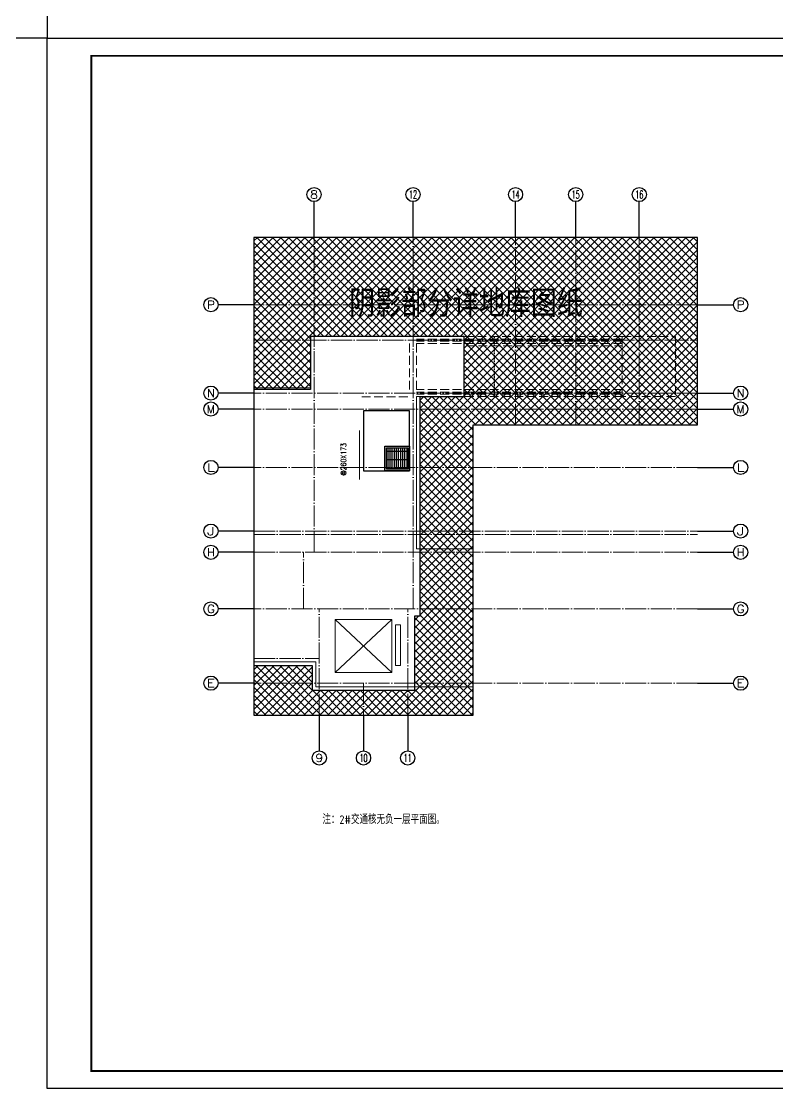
# Model space of a CAD drawing. Extents: x -518115 to 389031, y -231062 to 1628073.
# Drawn here: x 132100 to 153490, y 90107 to 120282 of the extents above; entities that cross this region are included whole.
import ezdxf
from ezdxf.enums import TextEntityAlignment as Align

# ---------------------------------------------------------------- set-up
doc = ezdxf.new("R2010")
doc.units = 0
doc.header["$LTSCALE"] = 1000
doc.header["$MEASUREMENT"] = 0
for name, pattern in [('#P_--_20B1_001_t3$0$DASH', [0.35, 0.25, -0.1]), ('DOTE', [2.42, 2, -0.2, 0.02, -0.2]), ('HIDDEN', [0.375, 0.25, -0.125])]:
    doc.linetypes.add(name, pattern=pattern)
for name, color, linetype, lineweight in [('3.5方案汇报，与郭总、侯月琴确定户型_t8$0$STAIR', 2, 'Continuous', 18), ('DOTE', 19, 'DOTE', 9), ('STAIR', 2, 'Continuous', 18), ('填充', 251, 'Continuous', 5)]:
    doc.layers.add(name, color=color, linetype=linetype, lineweight=lineweight)
for name, color, linetype in [('AXIS', 3, 'Continuous'), ('AXIS_TEXT', 4, 'Continuous'), ('DIM_SYMB', 3, 'Continuous'), ('PUB_TEXT', 4, 'Continuous'), ('text', 7, 'Continuous'), ('人防集水坑', 11, 'Continuous'), ('图框', 140, 'Continuous'), ('审核', 1, 'Continuous'), ('排水', 155, 'Continuous')]:
    doc.layers.add(name, color=color, linetype=linetype)
doc.layers.add('yichutu', color=7, linetype='Continuous', true_color=0xffffff, plot=False)
doc.styles.add('_TCH_AXIS', font='COMPLEX', dxfattribs={"bigfont": 'GBCBIG'})
doc.styles.add('_TCH_DIM', font='SIMPLEX.shx', dxfattribs={"width": 0.7, "bigfont": 'GBCBIG.shx'})
doc.styles.add('COMPLEX', font='COMPLEX')
doc.styles.get("Standard").update_dxf_attribs({"font": 'gbenor.shx', "bigfont": 'gbcbig.shx'})
doc.styles.add('黑体', font='')
doc.styles.get('黑体').set_extended_font_data('SimHei')

# ---------------------------------------------------------------- blocks, each defined once
blk = doc.blocks.new('yct-841-594-84100-59399.9999999999-100-1000.0')
at = {"layer": 'yichutu', "color": 7, "true_color": 0xffffff}
blk.add_lwpolyline([(0, 0), (0, 59400), (84100, 59400), (84100, 0)], close=True, dxfattribs=at)
blk = doc.blocks.new('FSFSFASFSFESFSEF')
at = {"layer": '人防集水坑', "ltscale": 0.8}
h = blk.add_hatch(dxfattribs=at)
h.set_pattern_fill('GRATE', color=256, scale=75, style=0)
h.set_pattern_definition([(270, (-806039.36, 23438904.08), (59.53125, -2e-14), []), (360, (-806039.36, 23438904.08), (9e-14, 238.125), [])])
h.paths.add_polyline_path([(286467, 761316), (287067, 761316), (287067, 760716), (286467, 760716)])
at = {"layer": '人防集水坑'}
for points in [[(287117, 760666), (286417, 760666), (286417, 761366), (287117, 761366)], [(287067, 760716), (286467, 760716), (286467, 761316), (287067, 761316)]]:
    blk.add_lwpolyline(points, close=True, dxfattribs=at)
at = {"layer": '排水'}
blk.add_lwpolyline([(285817, 760666), (287117, 760666), (287117, 762366), (285817, 762366)], close=True, dxfattribs=at)
blk = doc.blocks.new('DFBFBFBGF')
at = {"layer": 'STAIR', "color": 246, "linetype": '#P_--_20B1_001_t3$0$DASH'}
for p, q in [((293136, 754230), (287317, 754230)), ((293136, 754160), (287317, 754160)), ((293136, 754100), (287317, 754100)), ((293136, 754030), (293136, 754230)), ((293136, 754030), (287317, 754030)), ((288716, 753970), (293136, 753970)), ((293136, 752730), (287317, 752730)), ((293136, 752660), (287317, 752660)), ((293136, 752600), (287317, 752600)), ((293136, 752530), (293136, 752730)), ((293136, 752530), (287317, 752530))]:
    blk.add_line(p, q, dxfattribs=at)
blk.add_lwpolyline([(293136, 754230), (294636, 754230), (294636, 752530), (293136, 752530)], close=True, dxfattribs=at)
at = {"layer": '审核', "color": 58, "linetype": 'HIDDEN', "ltscale": 0.2}
blk.add_line((289519, 752530), (289519, 754230), dxfattribs=at)
blk = doc.blocks.new('_AXISO')
blk.add_circle((0, 0), 0.5)
at = {"layer": 'AXIS_TEXT', "style": 'COMPLEX', "width": 1.041667}
blk.add_attdef('A', text='', height=0.56, dxfattribs=at).set_placement((-0.25, -0.28), (0.25, -0.28), align=Align.FIT)
blk = doc.blocks.new('A$C549D2611')
at = {"layer": '图框'}
blk.add_lwpolyline([(0, 0), (42050, 0), (42050, -29700), (0, -29700)], close=True, dxfattribs=at)
blk.add_lwpolyline([(0, 0), (42050, 0), (42050, -29700), (0, -29700)], close=True, dxfattribs=at)
at = {"layer": '图框', "const_width": 50}
blk.add_lwpolyline([(41550, -29200), (41550, -500), (1250, -500), (1250, -29200)], close=True, dxfattribs=at)

msp = doc.modelspace()

# ---------------------------------------------------------------- hatches: boundary and pattern name
at = {"layer": '填充'}
h = msp.add_hatch(dxfattribs=at)
h.set_pattern_fill('ANSI37', color=196, scale=100, style=0)
h.set_pattern_definition([(45, (-203269.25, 0), (-112.2532, 112.2532), []), (135, (-203269.25, 0), (-112.2532, -112.2532), [])])
h.paths.add_polyline_path([(143377.4, 111370.8), (144627.7, 111370.9), (144627.7, 109671.1), (143377.4, 109671), (143377.4, 105371), (143377.4, 105370.9), (143377.4, 103470.7), (143227.4, 103470.8), (143227.4, 101370.8), (140327.4, 101370.8), (140327.4, 102070.7), (138677.6, 102070.7), (138677.6, 100670.7), (144877.6, 100670.7), (144877.6, 108870.7), (151227.6, 108870.7), (151227.6, 114170.7), (138677.6, 114170.7), (138677.6, 109870.8), (140277.4, 109870.8), (140277.4, 111370.8)])

# ---------------------------------------------------------------- linework, layer by layer
at = {"color": 251, "true_color": 0x636466}
for points in [[(138677.6, 102070.7), (140327.4, 102070.7), (140327.4, 101370.8), (143227.4, 101370.8), (143227.4, 103470.8), (143377.4, 103470.7), (143377.4, 105370.9), (143377.4, 105371), (143377.4, 109671), (144627.7, 109671.1), (144627.7, 111370.9), (143377.4, 111370.8)], [(143377.4, 111370.8), (140277.4, 111370.8), (140277.4, 109870.8), (138677.6, 109870.8)]]:
    msp.add_lwpolyline(points, dxfattribs=at)
at = {"layer": '3.5方案汇报，与郭总、侯月琴确定户型_t8$0$STAIR'}
for p, q in [((142577.4, 103370.7), (140977.4, 101870.7)), ((140977.4, 103370.7), (142577.4, 101870.7))]:
    msp.add_line(p, q, dxfattribs=at)
for points in [[(140977.4, 101870.7), (140977.4, 103370.7), (142577.4, 103370.7), (142577.4, 101870.7)], [(142677.4, 102070.7), (142677.4, 103220.7), (142827.4, 103220.7), (142827.4, 102070.7)]]:
    msp.add_lwpolyline(points, close=True, dxfattribs=at)
at = {"layer": 'AXIS'}
for p, q in [((140377.6, 114170.7), (140377.6, 115185.3)), ((143177.6, 114170.7), (143177.6, 115185.3)), ((146077.6, 114170.7), (146077.6, 115185.3)), ((147777.6, 114170.7), (147777.6, 115185.3)), ((149577.6, 114170.7), (149577.6, 115185.3)), ((138677.6, 112270.7), (137663, 112270.7)), ((151227.6, 112270.7), (152242.3, 112270.7)), ((138677.6, 109770.7), (137663, 109770.7)), ((151227.6, 109770.7), (152242.3, 109770.7)), ((138677.6, 109320.7), (137663, 109320.7)), ((151227.6, 109320.7), (152242.3, 109320.7)), ((138677.6, 107670.7), (137663, 107670.7)), ((151227.6, 107670.7), (152242.3, 107670.7)), ((138677.6, 105870.7), (137663, 105870.7)), ((151227.6, 105870.7), (152242.3, 105870.7)), ((138677.6, 105271), (137663, 105271)), ((151227.6, 105271), (152242.3, 105271)), ((138677.6, 103670.7), (137663, 103670.7)), ((151227.6, 103670.7), (152242.3, 103670.7)), ((138677.6, 101570.7), (137663, 101570.7)), ((151227.6, 101570.7), (152242.3, 101570.7)), ((140527.6, 100670.7), (140527.6, 99656.1)), ((141777.2, 100670.7), (141777.2, 99656.1)), ((143027.6, 100670.7), (143027.6, 99656.1))]:
    msp.add_line(p, q, dxfattribs=at)
at = {"layer": 'DIM_SYMB'}
msp.add_lwpolyline([(138677.6, 114170.7), (138677.6, 108870.7), (138677.6, 108870.7), (138677.6, 100670.7), (144877.6, 100670.7), (144877.6, 108870.7), (151227.6, 108870.7), (151227.6, 114170.7)], close=True, dxfattribs=at)
at = {"layer": 'DOTE', "linetype": 'DOTE', "ltscale": 0.3}
for p, q in [((140377.6, 105271), (140377.6, 114170.7)), ((143177.6, 105271), (143177.6, 114170.7)), ((146077.6, 108870.7), (146077.6, 114170.7)), ((147777.6, 108870.7), (147777.6, 114170.7)), ((149577.6, 108870.7), (149577.6, 114170.7)), ((151227.6, 112270.7), (138677.6, 112270.7)), ((138677.6, 111270.7), (151227.6, 111270.7)), ((151227.6, 109770.7), (138677.6, 109770.7)), ((151227.6, 109320.7), (138677.6, 109320.7)), ((151227.6, 107670.7), (138677.6, 107670.7)), ((138677.6, 105870.7), (151227.6, 105870.7)), ((138677.6, 105770.7), (151227.6, 105770.7)), ((138677.6, 105271), (151227.6, 105271)), ((140077.6, 103670.7), (140077.6, 105270.7)), ((143177.6, 103670.7), (143177.6, 105270.7)), ((151227.6, 103670.7), (138677.6, 103670.7)), ((140527.6, 100670.7), (140527.6, 103670.7)), ((143027.6, 100670.7), (143027.6, 103670.7)), ((138677.6, 102270.7), (140527.4, 102270.7)), ((151227.6, 101570.7), (138677.6, 101570.7)), ((141777.6, 101570.7), (141777.6, 100670.7))]:
    msp.add_line(p, q, dxfattribs=at)
at = {"layer": 'STAIR', "color": 246, "linetype": '#P_--_20B1_001_t3$0$DASH'}
for p, q in [((143077.6, 111170.6), (143077.6, 109871)), ((143277.6, 111170.6), (143277.6, 109871)), ((141727.4, 109670.7), (143077.4, 109670.7))]:
    msp.add_line(p, q, dxfattribs=at)
at = {"layer": 'STAIR'}
msp.add_lwpolyline([(141667.4, 108712.3), (141667.4, 107330.7)], dxfattribs=at)
at = {"layer": 'text', "color": 2}
msp.add_lwpolyline([(132830.5, 119806.8), (101830.5, 119806.8), (101830.5, 137615.2), (132830.5, 137615.2)], close=True, dxfattribs=at)
at = {"layer": '填充', "color": 196}
msp.add_lwpolyline([(138677.6, 114170.7), (138677.6, 108870.7), (138677.6, 108870.7), (138677.6, 100670.7), (144877.6, 100670.7), (144877.6, 108870.7), (151227.6, 108870.7), (151227.6, 114170.7)], close=True, dxfattribs=at)
for points in [[(144877.6, 105370.9), (143277.4, 105371), (143277.5, 109671), (144627.2, 109671), (144627.2, 111371), (140277.4, 111370.9), (140277.5, 109920.8), (138677.6, 109920.8)], [(143377.4, 111370.8), (140277.4, 111370.8), (140277.4, 109870.8), (138677.6, 109870.8)], [(138677.6, 102070.7), (140327.4, 102070.7), (140327.4, 101370.8), (143227.4, 101370.8), (143227.4, 103470.8), (143377.4, 103470.7), (143377.4, 105370.9), (143377.4, 105371), (143377.4, 109671)], [(138677.6, 102171), (140427.4, 102171), (140427.4, 101470.7), (144877.6, 101470.8)]]:
    msp.add_lwpolyline(points, dxfattribs=at)

# ---------------------------------------------------------------- block references
for name, p in [('A$C549D2611', (132830.5, 119806.8)), ('DFBFBFBGF', (-144039.1, -642859.2)), ('FSFSFASFSFESFSEF', (-144039.1, -653094.8))]:
    msp.add_blockref(name, p)
at = {"layer": 'AXIS'}
ref = msp.add_blockref('_AXISO', (140377.6, 115385.3), dxfattribs=dict(at, xscale=400, yscale=400, zscale=400))
ref.add_attrib('A', '8', dxfattribs={"layer": 'AXIS_TEXT', "height": 226.3, "style": '_TCH_AXIS', "width": 1.5}).set_placement((140264.5, 115272.2), (140490.8, 115272.2), align=Align.FIT)
ref = msp.add_blockref('_AXISO', (143177.6, 115385.3), dxfattribs=dict(at, xscale=400, yscale=400, zscale=400))
ref.add_attrib('A', '12', dxfattribs={"layer": 'AXIS_TEXT', "height": 226.27, "style": '_TCH_AXIS', "width": 0.724138}).set_placement((143064.5, 115272.2), (143290.8, 115272.2), align=Align.FIT)
ref = msp.add_blockref('_AXISO', (146077.6, 115385.3), dxfattribs=dict(at, xscale=400, yscale=400, zscale=400))
ref.add_attrib('A', '14', dxfattribs={"layer": 'AXIS_TEXT', "height": 226.27, "style": '_TCH_AXIS', "width": 0.677419}).set_placement((145964.5, 115272.2), (146190.8, 115272.2), align=Align.FIT)
ref = msp.add_blockref('_AXISO', (147777.6, 115385.3), dxfattribs=dict(at, xscale=400, yscale=400, zscale=400))
ref.add_attrib('A', '15', dxfattribs={"layer": 'AXIS_TEXT', "height": 226.27, "style": '_TCH_AXIS', "width": 0.724138}).set_placement((147664.5, 115272.2), (147890.8, 115272.2), align=Align.FIT)
ref = msp.add_blockref('_AXISO', (149577.6, 115385.3), dxfattribs=dict(at, xscale=400, yscale=400, zscale=400))
ref.add_attrib('A', '16', dxfattribs={"layer": 'AXIS_TEXT', "height": 226.27, "style": '_TCH_AXIS', "width": 0.724138}).set_placement((149464.5, 115272.2), (149690.8, 115272.2), align=Align.FIT)
ref = msp.add_blockref('_AXISO', (137463, 112270.7), dxfattribs=dict(at, xscale=400, yscale=400, zscale=400))
ref.add_attrib('A', 'P', dxfattribs={"layer": 'AXIS_TEXT', "height": 226.3, "style": '_TCH_AXIS', "width": 1.235294}).set_placement((137349.9, 112157.6), (137576.2, 112157.6), align=Align.FIT)
ref = msp.add_blockref('_AXISO', (152442.3, 112270.7), dxfattribs=dict(at, xscale=400, yscale=400, zscale=400))
ref.add_attrib('A', 'P', dxfattribs={"layer": 'AXIS_TEXT', "height": 226.3, "style": '_TCH_AXIS', "width": 1.235294}).set_placement((152329.1, 112157.6), (152555.4, 112157.6), align=Align.FIT)
ref = msp.add_blockref('_AXISO', (137463, 109770.7), dxfattribs=dict(at, xscale=400, yscale=400, zscale=400))
ref.add_attrib('A', 'N', dxfattribs={"layer": 'AXIS_TEXT', "height": 226.3, "style": '_TCH_AXIS', "width": 1.105263}).set_placement((137349.9, 109657.6), (137576.2, 109657.6), align=Align.FIT)
ref = msp.add_blockref('_AXISO', (152442.3, 109770.7), dxfattribs=dict(at, xscale=400, yscale=400, zscale=400))
ref.add_attrib('A', 'N', dxfattribs={"layer": 'AXIS_TEXT', "height": 226.3, "style": '_TCH_AXIS', "width": 1.105263}).set_placement((152329.1, 109657.6), (152555.4, 109657.6), align=Align.FIT)
ref = msp.add_blockref('_AXISO', (137463, 109320.7), dxfattribs=dict(at, xscale=400, yscale=400, zscale=400))
ref.add_attrib('A', 'M', dxfattribs={"layer": 'AXIS_TEXT', "height": 226.3, "style": '_TCH_AXIS'}).set_placement((137349.9, 109207.6), (137576.2, 109207.6), align=Align.FIT)
ref = msp.add_blockref('_AXISO', (152442.3, 109320.7), dxfattribs=dict(at, xscale=400, yscale=400, zscale=400))
ref.add_attrib('A', 'M', dxfattribs={"layer": 'AXIS_TEXT', "height": 226.3, "style": '_TCH_AXIS'}).set_placement((152329.1, 109207.6), (152555.4, 109207.6), align=Align.FIT)
ref = msp.add_blockref('_AXISO', (137463, 107670.7), dxfattribs=dict(at, xscale=400, yscale=400, zscale=400))
ref.add_attrib('A', 'L', dxfattribs={"layer": 'AXIS_TEXT', "height": 226.3, "style": '_TCH_AXIS', "width": 1.4}).set_placement((137349.9, 107557.6), (137576.2, 107557.6), align=Align.FIT)
ref = msp.add_blockref('_AXISO', (152442.3, 107670.7), dxfattribs=dict(at, xscale=400, yscale=400, zscale=400))
ref.add_attrib('A', 'L', dxfattribs={"layer": 'AXIS_TEXT', "height": 226.3, "style": '_TCH_AXIS', "width": 1.4}).set_placement((152329.1, 107557.6), (152555.4, 107557.6), align=Align.FIT)
ref = msp.add_blockref('_AXISO', (137463, 105870.7), dxfattribs=dict(at, xscale=400, yscale=400, zscale=400))
ref.add_attrib('A', 'J', dxfattribs={"layer": 'AXIS_TEXT', "height": 226.3, "style": '_TCH_AXIS', "width": 1.909091}).set_placement((137349.9, 105757.6), (137576.2, 105757.6), align=Align.FIT)
ref = msp.add_blockref('_AXISO', (152442.3, 105870.7), dxfattribs=dict(at, xscale=400, yscale=400, zscale=400))
ref.add_attrib('A', 'J', dxfattribs={"layer": 'AXIS_TEXT', "height": 226.3, "style": '_TCH_AXIS', "width": 1.909091}).set_placement((152329.1, 105757.6), (152555.4, 105757.6), align=Align.FIT)
ref = msp.add_blockref('_AXISO', (137463, 105271), dxfattribs=dict(at, xscale=400, yscale=400, zscale=400))
ref.add_attrib('A', 'H', dxfattribs={"layer": 'AXIS_TEXT', "height": 226.3, "style": '_TCH_AXIS', "width": 1.05}).set_placement((137349.9, 105157.9), (137576.2, 105157.9), align=Align.FIT)
ref = msp.add_blockref('_AXISO', (152442.3, 105271), dxfattribs=dict(at, xscale=400, yscale=400, zscale=400))
ref.add_attrib('A', 'H', dxfattribs={"layer": 'AXIS_TEXT', "height": 226.3, "style": '_TCH_AXIS', "width": 1.05}).set_placement((152329.1, 105157.9), (152555.4, 105157.9), align=Align.FIT)
ref = msp.add_blockref('_AXISO', (137463, 103670.7), dxfattribs=dict(at, xscale=400, yscale=400, zscale=400))
ref.add_attrib('A', 'G', dxfattribs={"layer": 'AXIS_TEXT', "height": 226.3, "style": '_TCH_AXIS', "width": 1.166667}).set_placement((137349.9, 103557.6), (137576.2, 103557.6), align=Align.FIT)
ref = msp.add_blockref('_AXISO', (152442.3, 103670.7), dxfattribs=dict(at, xscale=400, yscale=400, zscale=400))
ref.add_attrib('A', 'G', dxfattribs={"layer": 'AXIS_TEXT', "height": 226.3, "style": '_TCH_AXIS', "width": 1.166667}).set_placement((152329.1, 103557.6), (152555.4, 103557.6), align=Align.FIT)
ref = msp.add_blockref('_AXISO', (137463, 101570.7), dxfattribs=dict(at, xscale=400, yscale=400, zscale=400))
ref.add_attrib('A', 'E', dxfattribs={"layer": 'AXIS_TEXT', "height": 226.3, "style": '_TCH_AXIS', "width": 1.3125}).set_placement((137349.9, 101457.6), (137576.2, 101457.6), align=Align.FIT)
ref = msp.add_blockref('_AXISO', (152442.3, 101570.7), dxfattribs=dict(at, xscale=400, yscale=400, zscale=400))
ref.add_attrib('A', 'E', dxfattribs={"layer": 'AXIS_TEXT', "height": 226.3, "style": '_TCH_AXIS', "width": 1.3125}).set_placement((152329.1, 101457.6), (152555.4, 101457.6), align=Align.FIT)
ref = msp.add_blockref('_AXISO', (140527.6, 99456.1), dxfattribs=dict(at, xscale=400, yscale=400, zscale=400))
ref.add_attrib('A', '9', dxfattribs={"layer": 'AXIS_TEXT', "height": 226.3, "style": '_TCH_AXIS', "width": 1.5}).set_placement((140414.5, 99343), (140640.8, 99343), align=Align.FIT)
ref = msp.add_blockref('_AXISO', (141777.2, 99456.1), dxfattribs=dict(at, xscale=400, yscale=400, zscale=400))
ref.add_attrib('A', '10', dxfattribs={"layer": 'AXIS_TEXT', "height": 226.27, "style": '_TCH_AXIS', "width": 0.724138}).set_placement((141664, 99343), (141890.3, 99343), align=Align.FIT)
ref = msp.add_blockref('_AXISO', (143027.6, 99456.1), dxfattribs=dict(at, xscale=400, yscale=400, zscale=400))
ref.add_attrib('A', '11', dxfattribs={"layer": 'AXIS_TEXT', "height": 226.27, "style": '_TCH_AXIS', "width": 0.875}).set_placement((142914.5, 99343), (143140.8, 99343), align=Align.FIT)
at = {"layer": 'yichutu', "xscale": 0.5, "yscale": 0.5, "zscale": 0.5}
msp.add_blockref('yct-841-594-84100-59399.9999999999-100-1000.0', (132830.5, 90106.8), dxfattribs=at)

# ---------------------------------------------------------------- texts
at = {"layer": 'PUB_TEXT', "color": 7, "style": '_TCH_DIM', "width": 0.705882}
msp.add_text('@260X173', height=148.75, rotation=90, dxfattribs=at).set_placement((141289, 107438.7))
at = {"layer": 'PUB_TEXT', "color": 1}
msp.add_text('注：2#交通核无负一层平面图。', height=241.135, dxfattribs=at).set_placement((140614.9, 97591.3))
at = {"layer": 'text', "color": 2, "style": '黑体', "width": 0.8}
msp.add_text('阴影部分详地库图纸', height=672.95, dxfattribs=at).set_placement((141372.9, 111997.1))

doc.saveas('drawing.dxf')
